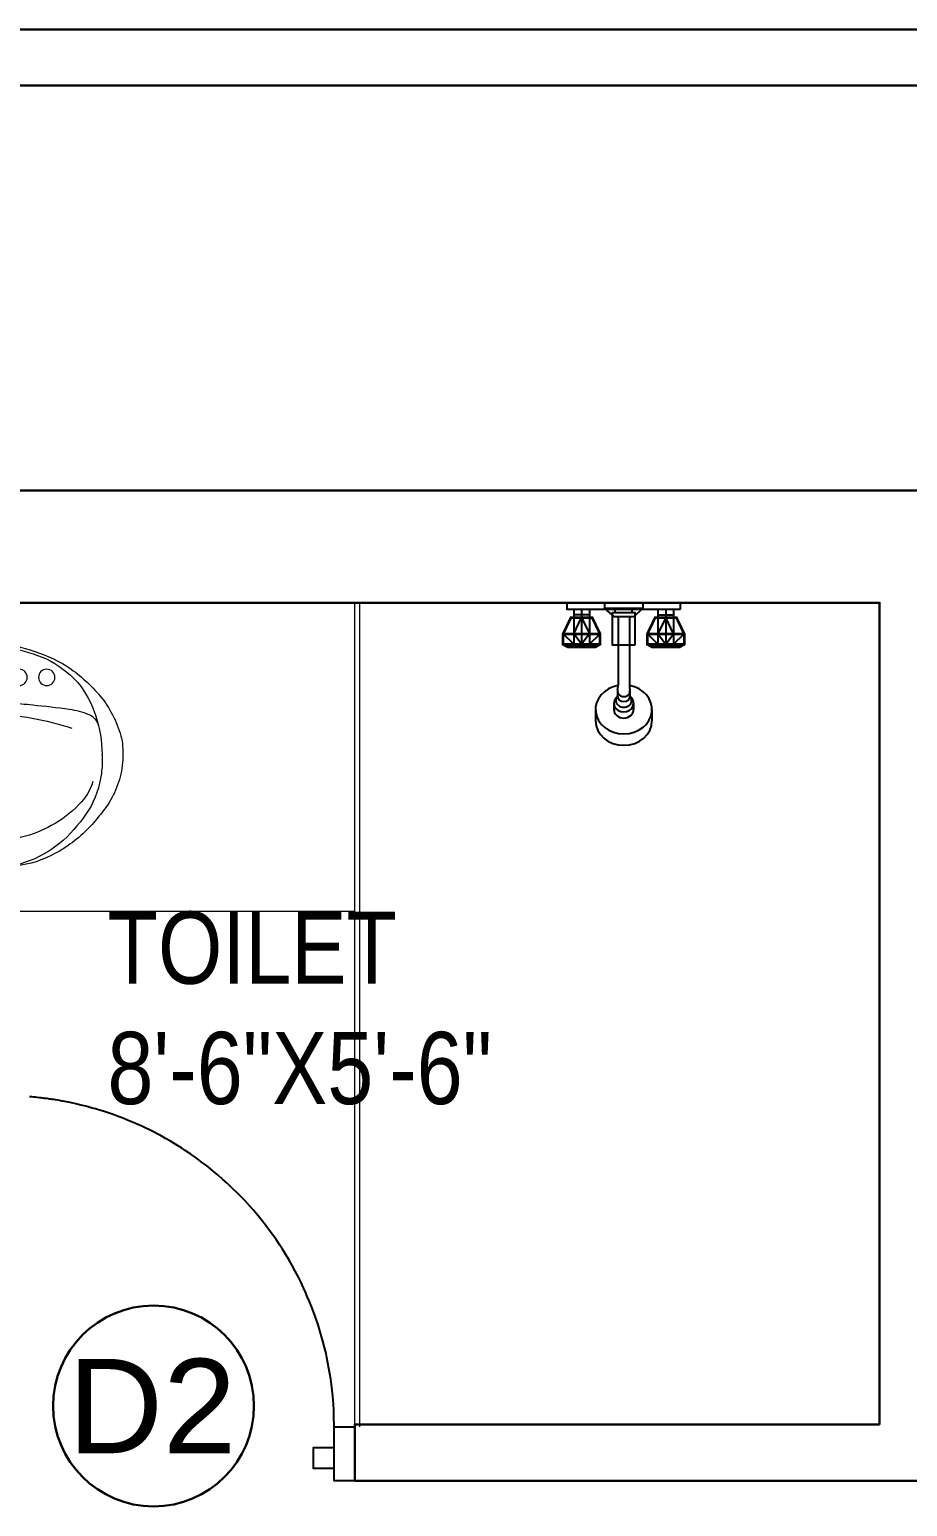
# Model space of a CAD drawing. Extents: x 187966 to 202201, y 659574 to 1343694.
# Drawn here: x 190449.8 to 190520.3, y 662201.8 to 662320.3 of the extents above; entities that cross this region are included whole.
import ezdxf

# ---------------------------------------------------------------- set-up
doc = ezdxf.new("R2010")
doc.units = 0
doc.header["$MEASUREMENT"] = 0
for name, color, linetype in [('A-Door', 144, 'Continuous'), ('ELE', 7, 'Continuous'), ('FURNITURE', 250, 'Continuous')]:
    doc.layers.add(name, color=color, linetype=linetype)
for name, color, linetype, lineweight in [('A-Wall', 7, 'Continuous', 30), ('HATCH', 8, 'Continuous', 20), ('Layer3', 170, 'Continuous', 13), ('P-SANIT', 53, 'Continuous', 9), ('Text', 55, 'Continuous', 25)]:
    doc.layers.add(name, color=color, linetype=linetype, lineweight=lineweight)
doc.styles.add('jag', font='arial.ttf')
doc.styles.get("Standard").update_dxf_attribs({"font": 'stylu.ttf', "height": 7})

# ---------------------------------------------------------------- blocks, each defined once
blk = doc.blocks.new('s')
for p, q in [((59167.8, 41466.4), (59167.8, 41456.4)), ((59235.8, 41456.4), (59167.8, 41456.4)), ((59167.8, 41456.4), (59184.8, 41441.4)), ((59235.8, 41456.4), (59218.8, 41441.4)), ((59235.8, 41466.4), (59235.8, 41456.4)), ((59218.8, 41441.4), (59184.8, 41441.4)), ((59191.8, 41441.4), (59191.8, 41320.6)), ((59211.8, 41441.4), (59211.8, 41320.6)), ((59184.3, 41288.4), (59184.3, 41277.4)), ((59190.8, 41309.8), (59190.8, 41301)), ((59212.8, 41309.8), (59212.8, 41301)), ((59219.3, 41288.4), (59219.3, 41277.4)), ((59151.8, 41277.4), (59151.8, 41257.2)), ((59251.8, 41277.4), (59251.8, 41257.2))]:
    blk.add_line(p, q)
for centre, start, end in [((59141.8, 41320.6), 349.3898, 0), ((59261.8, 41320.6), 180, 190.6102)]:
    blk.add_arc(centre, 50, start, end)
for centre, major_axis, ratio, start_param, end_param in [((59201.8, 41277.4), (50, 0), 0.866025, 1.772154, 7.652624), ((59201.8, 41288.4), (17.5, 0), 0.866025, 2.351309, 7.073469), ((59201.8, 41293.4), (14, 0), 0.866025, 2.474568, 6.95021), ((59201.8, 41309.8), (11, 0), 0.875834, 2.978972, 6.445806), ((59201.8, 41301), (11, 0), 0.875834, 3.141593, 6.283185), ((59201.8, 41277.4), (17.5, 0), 0.866025, 3.141593, 6.283185), ((59201.8, 41257.2), (50, 0), 0.866025, 3.141593, 6.283185)]:
    blk.add_ellipse(centre, major_axis=major_axis, ratio=ratio, start_param=start_param, end_param=end_param)
blk = doc.blocks.new('SHOWER MIXER-P')
for p, q in [((-15, -17), (-15, -12)), ((15, -17), (15, -12))]:
    blk.add_line(p, q)
for points in [[(-100, -12), (100, -12), (100, 0), (-100, 0)], [(-20, -75), (20, -75), (20, -17), (-20, -17)]]:
    blk.add_lwpolyline(points, close=True)
blk = doc.blocks.new('EREWRRWE')
at = {"layer": 'FURNITURE'}
for p, q in [((158119.89, 672801.88), (158119.89, 672799.09)), ((158120.52, 672801.88), (158120.52, 672799.09)), ((158121.15, 672801.88), (158121.15, 672799.09)), ((158126.65, 672801.88), (158126.65, 672799.09)), ((158127.28, 672801.88), (158127.28, 672799.09)), ((158127.91, 672801.88), (158127.91, 672799.09)), ((158121.15, 672801.46), (158119.89, 672801.46)), ((158119.89, 672799.93), (158120.52, 672801.24)), ((158120.52, 672801.24), (158121.15, 672799.93)), ((158126.65, 672801.46), (158127.91, 672801.46)), ((158127.28, 672801.24), (158126.65, 672799.93)), ((158127.91, 672799.93), (158127.28, 672801.24)), ((158119.89, 672799.09), (158119.04, 672799.93)), ((158120.52, 672799.09), (158119.89, 672799.93)), ((158121.15, 672799.93), (158120.52, 672799.09)), ((158121.15, 672799.09), (158122, 672799.93)), ((158126.65, 672799.09), (158125.8, 672799.93)), ((158126.65, 672799.93), (158127.28, 672799.09)), ((158127.28, 672799.09), (158127.91, 672799.93)), ((158127.91, 672799.09), (158128.76, 672799.93))]:
    blk.add_line(p, q, dxfattribs=at)
at = {"layer": 'FURNITURE', "const_width": 0.215}
for points in [[(158119.04, 672799.09), (158119.41, 672798.88), (158121.63, 672798.88), (158122, 672799.09), (158122, 672799.93), (158121.37, 672801.24), (158119.67, 672801.24), (158119.04, 672799.93)], [(158128.76, 672799.09), (158128.39, 672798.88), (158126.17, 672798.88), (158125.8, 672799.09), (158125.8, 672799.93), (158126.43, 672801.24), (158128.13, 672801.24), (158128.76, 672799.93)]]:
    blk.add_lwpolyline(points, close=True, dxfattribs=at)
for points in [[(158122, 672799.93), (158119.04, 672799.93)], [(158125.8, 672799.93), (158128.76, 672799.93)], [(158122, 672799.09), (158119.04, 672799.09)], [(158125.8, 672799.09), (158128.76, 672799.09)]]:
    blk.add_lwpolyline(points, dxfattribs=at)
at = {"layer": 'FURNITURE', "xscale": 0.0452994030559635, "yscale": 0.0452994030559635, "zscale": 0.0452994030559635}
blk.add_blockref('SHOWER MIXER-P', (158123.9, 672802.42), dxfattribs=at)
at = {"layer": 'FURNITURE', "extrusion": (0, 0, -1), "xscale": 0.0452994030559635, "yscale": 0.0452994030559635, "zscale": -0.0452994030559635}
blk.add_blockref('s', (-160805.7, 670924.02), dxfattribs=at)
blk = doc.blocks.new('OVALIN PLANTA Nº 2')
at = {"layer": 'P-SANIT'}
for centre, radius in [((-0.1016, -0.162), 0.015), ((-0.0508, -0.162), 0.015), ((0, -0.162), 0.015), ((0.0508, -0.162), 0.015), ((0.1016, -0.162), 0.015), ((0, -0.266), 0.035), ((0, -0.266), 0.0225)]:
    blk.add_circle(centre, radius, dxfattribs=at)
for centre, radius, start, end in [((0.0169, -0.399), 0.2954, 99.9925, 113.5157), ((0.0034, -0.345), 0.2451, 90.7986, 107.628), ((0.0087, -0.4019), 0.297, 91.669, 98.331), ((-0.0034, -0.345), 0.2451, 72.372, 89.2014), ((-0.0087, -0.4019), 0.297, 81.669, 88.331), ((-0.0169, -0.399), 0.2954, 66.4843, 80.0075), ((-0.0092, -0.3099), 0.2037, 116.7862, 136.849), ((0.0162, -0.3992), 0.3006, 106.8214, 120.9058), ((-0.0162, -0.3992), 0.3006, 59.0942, 73.1786), ((0.0092, -0.3099), 0.2037, 43.151, 63.2138), ((0.0314, -0.3937), 0.3041, 123.9103, 138.5833), ((-0.0314, -0.3937), 0.3041, 41.4167, 56.0897), ((0.0027, -0.2979), 0.2049, 141.5769, 161.5925), ((-0.0027, -0.2979), 0.2049, 18.4075, 38.4231), ((-0.0417, -0.3252), 0.2039, 139.4152, 162.642), ((0.0716, -1.7537), 1.5482, 95.4652, 97.9638), ((-0.0021, -0.8268), 0.6186, 92.9716, 96.8438), ((-0.0269, 0.1154), 0.3245, 268.7043, 274.7481), ((0.0269, 0.1154), 0.3245, 265.2519, 271.2957), ((0.0021, -0.8268), 0.6186, 83.1562, 87.0284), ((-0.0716, -1.7537), 1.5482, 82.0362, 84.5348), ((0.0417, -0.3252), 0.2039, 17.358, 40.5848), ((0.0391, -0.3064), 0.2422, 162.407, 179.1897), ((-0.1674, -0.2578), 0.03, 111.7839, 166.7564), ((-0.1217, -0.3722), 0.1532, 97.9638, 111.7839), ((0.0328, -0.8211), 0.594, 93.1697, 107.6655), ((-0.0328, -0.8211), 0.594, 72.3345, 86.8303), ((0.1217, -0.3722), 0.1532, 68.2161, 82.0362), ((0.1674, -0.2578), 0.03, 13.2436, 68.2161), ((-0.0391, -0.3064), 0.2422, 0.8103, 17.593), ((-0.1344, -0.2962), 0.1068, 162.642, 183.6576), ((0.1344, -0.2962), 0.1068, 356.3424, 17.358), ((-0.1066, -0.3091), 0.1345, 177.3925, 195.3301), ((-0.0279, -0.3153), 0.1755, 175.9697, 187.6164), ((0.0279, -0.3153), 0.1755, 352.3836, 4.0303), ((0.1066, -0.3091), 0.1345, 344.6699, 2.6075), ((-0.0596, -0.2962), 0.1833, 195.3301, 221.2175), ((-0.0259, -0.3151), 0.1776, 187.6164, 210.8024), ((0.0259, -0.3151), 0.1776, 329.1976, 352.3836), ((0.0596, -0.2962), 0.1833, 318.7825, 344.6699), ((-0.0995, -0.3288), 0.0902, 195.555, 227.7101), ((0.0995, -0.3288), 0.0902, 312.2899, 344.445), ((0.0739, -0.241), 0.3015, 213.186, 226.814), ((-0.031, -0.2788), 0.1741, 222.0906, 243.055), ((0.031, -0.2788), 0.1741, 296.945, 317.9094), ((-0.0739, -0.241), 0.3015, 313.186, 326.814), ((0.0069, -0.2583), 0.2587, 217.8305, 235.1979), ((-0.0069, -0.2583), 0.2587, 304.8021, 322.1695), ((0.0049, -0.306), 0.2069, 228.423, 248.4383), ((-0.01, -0.258), 0.2024, 240.4039, 257.0248), ((-0.0057, -0.3022), 0.1609, 252.0048, 272.03), ((0.0057, -0.3022), 0.1609, 267.97, 287.9952), ((0.01, -0.258), 0.2024, 282.9752, 299.5961), ((-0.0049, -0.306), 0.2069, 291.5617, 311.577), ((-0.0155, -0.2956), 0.2153, 234.441, 254.5665), ((0.0155, -0.2956), 0.2153, 285.4335, 305.559), ((0, -0.2078), 0.3042, 256.1489, 270.0051), ((0.0028, -0.3035), 0.2085, 249.2189, 269.2227), ((-0.0028, -0.3035), 0.2085, 270.7773, 290.7811), ((0, -0.2078), 0.3042, 269.9949, 283.8511)]:
    blk.add_arc(centre, radius, start, end, dxfattribs=at)

msp = doc.modelspace()

# ---------------------------------------------------------------- linework, layer by layer
at = {"layer": 'A-Door'}
msp.add_lwpolyline([(190475.93, 662203.86), (190474.26, 662203.86), (190474.26, 662208.18), (190475.93, 662208.18), (190475.93, 662203.86), (190474.26, 662203.86), (190474.26, 662204.85), (190472.6, 662204.85), (190472.6, 662206.52), (190474.26, 662206.52), (190474.26, 662208.18), (190474.25, 662209.05), (190474.23, 662209.53), (190474.2, 662210.01), (190474.15, 662210.65), (190474.1, 662211.12), (190474.05, 662211.57), (190473.99, 662212), (190473.92, 662212.43), (190473.85, 662212.87), (190473.77, 662213.29), (190473.67, 662213.76), (190473.61, 662214.06), (190473.49, 662214.56), (190473.36, 662215.07), (190473.2, 662215.61), (190473.09, 662216), (190472.97, 662216.38), (190472.79, 662216.91), (190472.66, 662217.27), (190472.45, 662217.84), (190472.29, 662218.24), (190472.11, 662218.65), (190471.97, 662218.99), (190471.81, 662219.34), (190471.58, 662219.81), (190471.4, 662220.19), (190471.14, 662220.68), (190470.86, 662221.19), (190470.63, 662221.6), (190470.27, 662222.18), (190470.11, 662222.44), (190469.91, 662222.76), (190469.6, 662223.22), (190469.31, 662223.63), (190469.05, 662223.98), (190468.77, 662224.35), (190468.49, 662224.72), (190468.16, 662225.13), (190467.76, 662225.6), (190467.5, 662225.89), (190467.09, 662226.34), (190466.84, 662226.61), (190466.48, 662226.97), (190466.17, 662227.27), (190465.93, 662227.5), (190465.68, 662227.74), (190465.34, 662228.04), (190464.95, 662228.39), (190464.56, 662228.71), (190464.12, 662229.07), (190463.6, 662229.46), (190463.2, 662229.76), (190462.76, 662230.07), (190462.32, 662230.37), (190462, 662230.57), (190461.57, 662230.84), (190461.14, 662231.1), (190460.74, 662231.33), (190460.38, 662231.53), (190460.07, 662231.7), (190459.7, 662231.88), (190459.39, 662232.04), (190459.1, 662232.18), (190458.83, 662232.31), (190458.51, 662232.45), (190458.26, 662232.56), (190458.01, 662232.67), (190457.74, 662232.78), (190457.45, 662232.9), (190457.18, 662233), (190456.92, 662233.1), (190456.53, 662233.24), (190456.53, 662233.24), (190456.21, 662233.35), (190455.97, 662233.43), (190455.73, 662233.51), (190455.73, 662233.51), (190455.35, 662233.63), (190455.11, 662233.7), (190455.11, 662233.7), (190454.85, 662233.77), (190454.85, 662233.77), (190454.6, 662233.84), (190454.6, 662233.84), (190454.34, 662233.91), (190454.34, 662233.91), (190453.94, 662234.01), (190453.94, 662234.01), (190453.53, 662234.11), (190453.53, 662234.11), (190453.09, 662234.2), (190452.66, 662234.29), (190452.51, 662234.31), (190452.4, 662234.33), (190452.22, 662234.37), (190452.08, 662234.39), (190451.89, 662234.42), (190451.8, 662234.44), (190451.65, 662234.46), (190451.56, 662234.47), (190451.46, 662234.49), (190451.33, 662234.5), (190451.22, 662234.52), (190451.14, 662234.53), (190451.05, 662234.54), (190450.95, 662234.55), (190450.85, 662234.57), (190450.74, 662234.58), (190450.62, 662234.59), (190450.43, 662234.61), (190450.29, 662234.63), (190450.16, 662234.64), (190450, 662234.66), (190449.92, 662234.66), (190449.81, 662234.67)], dxfattribs=at)
at = {"layer": 'A-Wall'}
for p, q in [((190407.02, 662320.32), (191138, 662320.32)), ((190416.02, 662315.82), (191138, 662315.82)), ((190518.02, 662274.36), (190518.02, 662208.36)), ((190518.02, 662208.36), (190475.93, 662208.36)), ((190475.93, 662203.86), (190475.93, 662208.36)), ((190518.02, 662203.86), (190475.93, 662203.86)), ((190518.02, 662203.86), (190595.74, 662203.86))]:
    msp.add_line(p, q, dxfattribs=at)
for points in [[(190454.94, 662283.32), (190407.02, 662283.32)], [(190551.61, 662283.32), (190454.94, 662283.32)], [(190518.02, 662274.32), (190416.02, 662274.32), (190416.02, 662208.36)]]:
    msp.add_lwpolyline(points, dxfattribs=at)
at = {"layer": 'ELE', "linetype": 'ByBlock', "lineweight": 30}
msp.add_circle((190459.77, 662209.86), 8.06, dxfattribs=at)
at = {"layer": 'HATCH'}
for p, q in [((190475.93, 662249.58), (190475.93, 662274.32)), ((190416.02, 662249.58), (190475.93, 662249.58))]:
    msp.add_line(p, q, dxfattribs=at)
at = {"layer": 'Layer3'}
for p, q in [((190475.93, 662208.18), (190475.93, 662274.32)), ((190476.33, 662208.18), (190476.33, 662274.32))]:
    msp.add_line(p, q, dxfattribs=at)

# ---------------------------------------------------------------- block references
at = {"layer": 'A-Wall', "xscale": -1}
msp.add_blockref('EREWRRWE', (348621.4, -10528.11), dxfattribs=at)
at = {"layer": 'P-SANIT', "xscale": -43.70907628163695, "yscale": 43.70907628163695, "zscale": 43.70907628163695}
msp.add_blockref('OVALIN PLANTA Nº 2', (190446.76, 662275.41), dxfattribs=at)

# ---------------------------------------------------------------- texts
at = {"layer": 'Text', "insert": (190456.07, 662241.77), "char_height": 5.7945, "width": 35.5068, "attachment_point": 4}
msp.add_mtext('{\\fArial Narrow|b0|i0|c0|p15;TOILET\\P8\'-6"X5\'-6"}', dxfattribs=at)
at = {"layer": 'Text', "insert": (190452.89, 662213.64), "char_height": 7.5716, "width": 212.5439, "attachment_point": 1, "style": 'jag'}
msp.add_mtext('D2{\\H0.8193x; }^I', dxfattribs=at)

doc.saveas('drawing.dxf')
